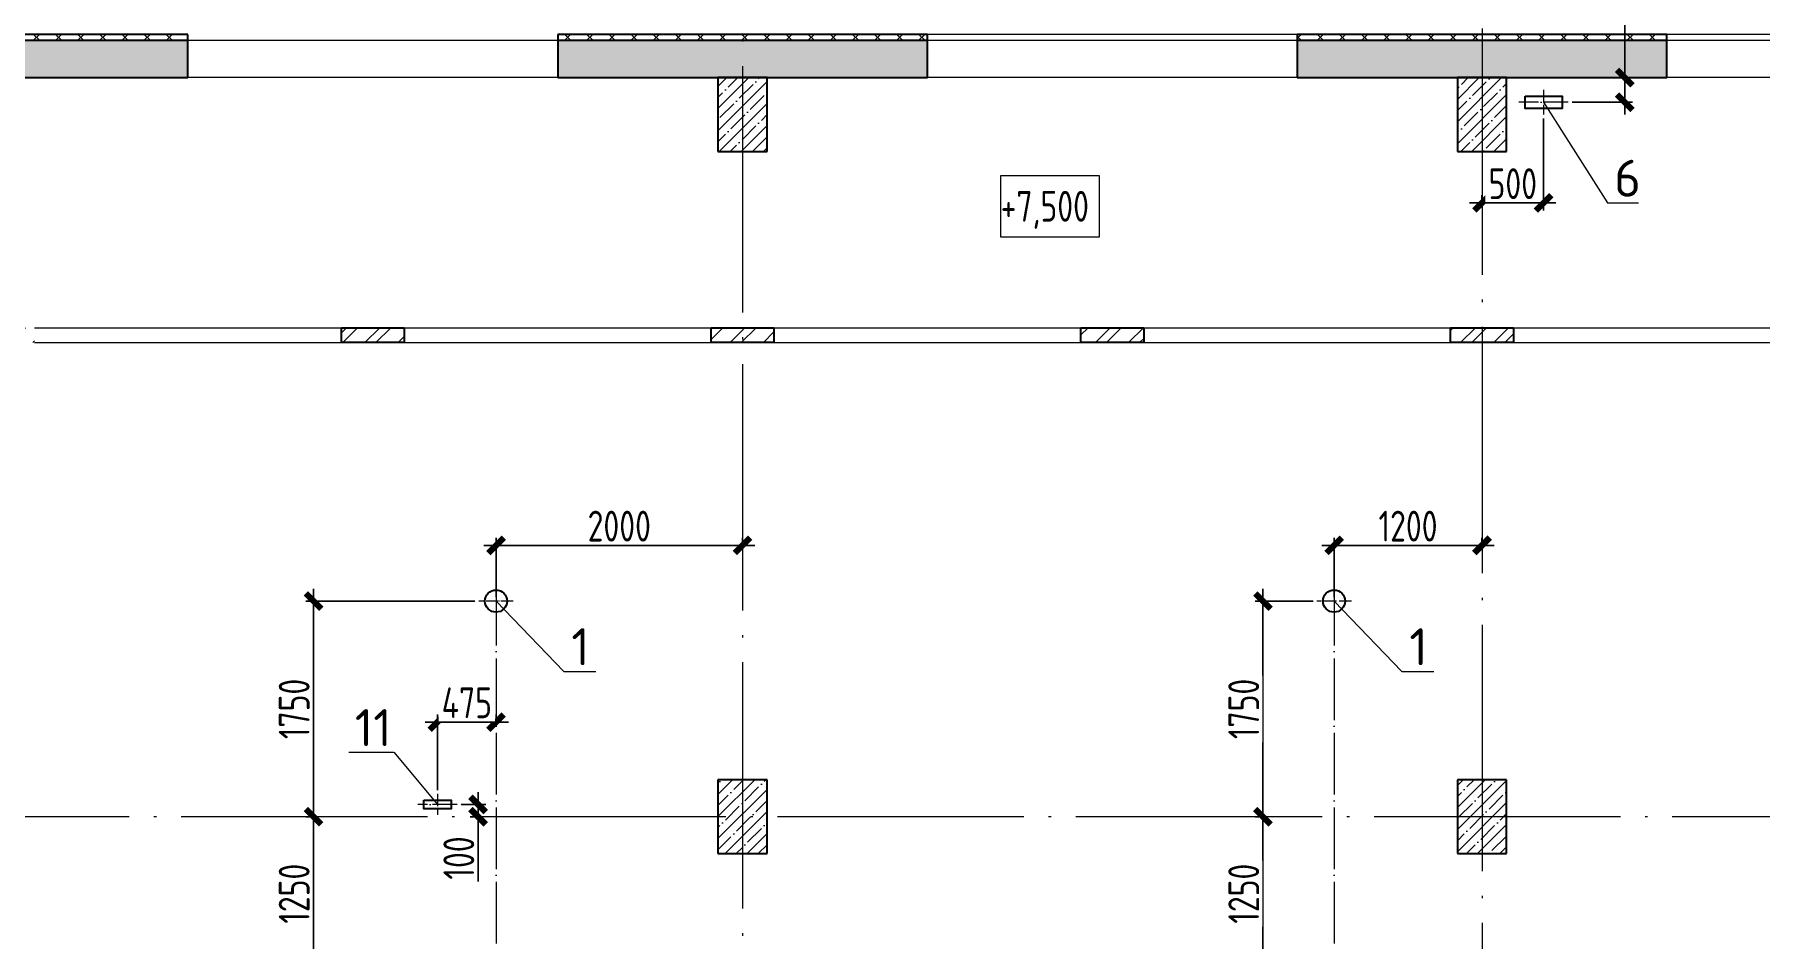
# Model space of a CAD drawing. Extents: x -965262 to 1142518, y -357520 to 71675.
# Drawn here: x 414592 to 428597, y -213598 to -206251 of the extents above; entities that cross this region are included whole.
import ezdxf

# ---------------------------------------------------------------- set-up
doc = ezdxf.new("R2010")
doc.units = 0
doc.header["$LTSCALE"] = 10
doc.linetypes.add('DOTE', pattern=[2.42, 2, -0.2, 0.02, -0.2])
doc.layers.get('0').update_dxf_attribs({"linetype": 'CONTINUOUS', "lineweight": 30})
doc.layers.get('Defpoints').update_dxf_attribs({"linetype": 'CONTINUOUS'})
doc.layers.add('DOTE', color=7, linetype='DOTE', lineweight=9)
doc.styles.add('GOST 2.304', font='isocpeur.ttf', dxfattribs={"width": 0.75, "height": 250})
doc.styles.get("Standard").update_dxf_attribs({"font": 'isocpeur.ttf', "height": 300})
doc.dimstyles.new('SPDS', dxfattribs={"dimscale": 50, "dimtxt": 2.5, "dimasz": 2.5, "dimexe": 1.25, "dimexo": 0.625, "dimtad": 1, "dimdec": 0, "dimrnd": 0.001, "dimtxsty": 'GOST 2.304', "dimblk": 'ARCHTICK', "dimblk1": 'ARCHTICK', "dimblk2": 'ARCHTICK', "dimcen": 2.5, "dimdle": 2, "dimadec": 0, "dimazin": 2, "dimtfac": 0.75, "dimtdec": 4, "dimtmove": 1, "dimatfit": 3, "dimfxl": 1, "dimtolj": 1, "dimarcsym": 0})
pattern_1 = [(45, (347794.75, -221720.88), (-89.80256, 89.80256), []), (45, (347884.56, -221720.88), (-89.80256, 89.80256), [158.75, -31.75, 0, -31.75])]
pattern_2 = [(135, (347794.75, -221720.88), (-89.80256, -89.80256), []), (225, (347794.75, -221720.88), (89.80256, -89.80256), [])]

# ---------------------------------------------------------------- blocks, each defined once
blk = doc.blocks.new('_ArchTick')
at = {"color": 0, "linetype": 'ByBlock', "lineweight": 0, "const_width": 0.4}
blk.add_lwpolyline([(-0.5, -0.5), (0.5, 0.5)], dxfattribs=at)
blk = doc.blocks.new('*D1945')
at = {"color": 0, "lineweight": -2, "ltscale": 100, "transparency": 16777216}
for p, q in [((426837, -206932), (426837, -207680)), ((426237, -207618), (426937, -207618)), ((426337, -207587), (426337, -207555))]:
    blk.add_line(p, q, dxfattribs=at)
at = {"layer": 'Defpoints', "color": 0, "lineweight": 15, "ltscale": 100, "transparency": 16777216}
blk.add_point((426837, -206901), dxfattribs=at)
at = {"color": 0, "lineweight": -2, "ltscale": 100, "transparency": 16777216, "xscale": 125, "yscale": 125, "zscale": 125, "rotation": 180}
blk.add_blockref('_ArchTick', (426337, -207618), dxfattribs=at)
at = {"color": 0, "lineweight": -2, "ltscale": 100, "transparency": 16777216, "xscale": 125, "yscale": 125, "zscale": 125}
blk.add_blockref('_ArchTick', (426837, -207618), dxfattribs=at)
at = {"color": 0, "lineweight": 15, "ltscale": 100, "transparency": 16777216, "insert": (426587, -207462), "char_height": 250, "attachment_point": 5, "style": 'GOST 2.304', "bg_fill": 3, "box_fill_scale": 1.1, "bg_fill_color": 256, "bg_fill_true_color": 13158600, "bg_fill_transparency": 0}
blk.add_mtext('\\A1;500', dxfattribs=at)
at = {"layer": 'Defpoints', "color": 0, "lineweight": 15, "ltscale": 100, "transparency": 16777216}
for p in [(426337, -207618), (426837, -207618)]:
    blk.add_point(p, dxfattribs=at)
blk = doc.blocks.new('*D1946')
at = {"color": 0, "lineweight": -2, "ltscale": 100, "transparency": 16777216}
for p, q in [((427495, -205672), (427495, -206601)), ((427495, -206501), (427495, -206901)), ((427464, -206601), (427433, -206601)), ((427068, -206801), (427558, -206801))]:
    blk.add_line(p, q, dxfattribs=at)
at = {"layer": 'Defpoints', "color": 0, "lineweight": 15, "ltscale": 100, "transparency": 16777216}
for p in [(427495, -206601), (427037, -206801), (427495, -206801)]:
    blk.add_point(p, dxfattribs=at)
at = {"color": 0, "lineweight": -2, "ltscale": 100, "transparency": 16777216, "xscale": 125, "yscale": 125, "zscale": 125}
for p, rotation in [((427495, -206601), 90), ((427495, -206801), 270)]:
    blk.add_blockref('_ArchTick', p, dxfattribs=dict(at, rotation=rotation))
at = {"color": 0, "lineweight": 15, "ltscale": 100, "transparency": 16777216, "insert": (427339, -205882), "char_height": 250, "attachment_point": 5, "rotation": 90, "style": 'GOST 2.304', "bg_fill": 3, "box_fill_scale": 1.1, "bg_fill_color": 256, "bg_fill_true_color": 13158600, "bg_fill_transparency": 0}
blk.add_mtext('\\A1;200', dxfattribs=at)
blk = doc.blocks.new('*D1933')
at = {"color": 0, "lineweight": -2, "ltscale": 100, "transparency": 16777216}
for p, q in [((416856, -210751), (416856, -212701)), ((418166, -210851), (416793, -210851)), ((416824, -212601), (416793, -212601))]:
    blk.add_line(p, q, dxfattribs=at)
at = {"layer": 'Defpoints', "color": 0, "lineweight": 15, "ltscale": 100, "transparency": 16777216}
for p in [(418197, -210851), (416856, -212601), (416856, -212601)]:
    blk.add_point(p, dxfattribs=at)
at = {"color": 0, "lineweight": -2, "ltscale": 100, "transparency": 16777216, "xscale": 125, "yscale": 125, "zscale": 125}
for p, rotation in [((416856, -210851), 90), ((416856, -212601), 270)]:
    blk.add_blockref('_ArchTick', p, dxfattribs=dict(at, rotation=rotation))
at = {"color": 0, "lineweight": 15, "ltscale": 100, "transparency": 16777216, "insert": (416699, -211726), "char_height": 250, "attachment_point": 5, "rotation": 90, "style": 'GOST 2.304', "bg_fill": 3, "box_fill_scale": 1.1, "bg_fill_color": 256, "bg_fill_true_color": 13158600, "bg_fill_transparency": 0}
blk.add_mtext('\\A1;1750', dxfattribs=at)
blk = doc.blocks.new('*D1934')
at = {"color": 0, "lineweight": -2, "ltscale": 100, "transparency": 16777216}
for p, q in [((416856, -212501), (416856, -213951)), ((416824, -212601), (416793, -212601)), ((418166, -213851), (416793, -213851))]:
    blk.add_line(p, q, dxfattribs=at)
at = {"layer": 'Defpoints', "color": 0, "lineweight": 15, "ltscale": 100, "transparency": 16777216}
for p in [(416856, -212601), (416856, -213851), (418197, -213851)]:
    blk.add_point(p, dxfattribs=at)
at = {"color": 0, "lineweight": -2, "ltscale": 100, "transparency": 16777216, "xscale": 125, "yscale": 125, "zscale": 125}
for p, rotation in [((416856, -212601), 90), ((416856, -213851), 270)]:
    blk.add_blockref('_ArchTick', p, dxfattribs=dict(at, rotation=rotation))
at = {"color": 0, "lineweight": 15, "ltscale": 100, "transparency": 16777216, "insert": (416699, -213226), "char_height": 250, "attachment_point": 5, "rotation": 90, "style": 'GOST 2.304', "bg_fill": 3, "box_fill_scale": 1.1, "bg_fill_color": 256, "bg_fill_true_color": 13158600, "bg_fill_transparency": 0}
blk.add_mtext('\\A1;1250', dxfattribs=at)
blk = doc.blocks.new('*D1938')
at = {"color": 0, "lineweight": -2, "ltscale": 100, "transparency": 16777216}
for p, q in [((424560, -210751), (424560, -212701)), ((424966, -210851), (424498, -210851)), ((424529, -212601), (424498, -212601))]:
    blk.add_line(p, q, dxfattribs=at)
at = {"layer": 'Defpoints', "color": 0, "lineweight": 15, "ltscale": 100, "transparency": 16777216}
for p in [(424997, -210851), (424560, -212601), (424560, -212601)]:
    blk.add_point(p, dxfattribs=at)
at = {"color": 0, "lineweight": -2, "ltscale": 100, "transparency": 16777216, "xscale": 125, "yscale": 125, "zscale": 125}
for p, rotation in [((424560, -210851), 90), ((424560, -212601), 270)]:
    blk.add_blockref('_ArchTick', p, dxfattribs=dict(at, rotation=rotation))
at = {"color": 0, "lineweight": 15, "ltscale": 100, "transparency": 16777216, "insert": (424404, -211726), "char_height": 250, "attachment_point": 5, "rotation": 90, "style": 'GOST 2.304', "bg_fill": 3, "box_fill_scale": 1.1, "bg_fill_color": 256, "bg_fill_true_color": 13158600, "bg_fill_transparency": 0}
blk.add_mtext('\\A1;1750', dxfattribs=at)
blk = doc.blocks.new('*D1947')
at = {"color": 0, "lineweight": -2, "ltscale": 100, "transparency": 16777216}
for p, q in [((424560, -212501), (424560, -213951)), ((424529, -212601), (424498, -212601)), ((424966, -213851), (424498, -213851))]:
    blk.add_line(p, q, dxfattribs=at)
at = {"layer": 'Defpoints', "color": 0, "lineweight": 15, "ltscale": 100, "transparency": 16777216}
for p in [(424560, -212601), (424560, -213851), (424997, -213851)]:
    blk.add_point(p, dxfattribs=at)
at = {"color": 0, "lineweight": -2, "ltscale": 100, "transparency": 16777216, "xscale": 125, "yscale": 125, "zscale": 125}
for p, rotation in [((424560, -212601), 90), ((424560, -213851), 270)]:
    blk.add_blockref('_ArchTick', p, dxfattribs=dict(at, rotation=rotation))
at = {"color": 0, "lineweight": 15, "ltscale": 100, "transparency": 16777216, "insert": (424404, -213226), "char_height": 250, "attachment_point": 5, "rotation": 90, "style": 'GOST 2.304', "bg_fill": 3, "box_fill_scale": 1.1, "bg_fill_color": 256, "bg_fill_true_color": 13158600, "bg_fill_transparency": 0}
blk.add_mtext('\\A1;1250', dxfattribs=at)
blk = doc.blocks.new('*D1940')
at = {"color": 0, "lineweight": -2, "ltscale": 100, "transparency": 16777216}
for p, q in [((418337, -210820), (418337, -210336)), ((420337, -210367), (420337, -210336)), ((418237, -210398), (420437, -210398))]:
    blk.add_line(p, q, dxfattribs=at)
at = {"layer": 'Defpoints', "color": 0, "lineweight": 15, "ltscale": 100, "transparency": 16777216}
for p in [(420337, -210398), (420337, -210398), (418337, -210851)]:
    blk.add_point(p, dxfattribs=at)
at = {"color": 0, "lineweight": -2, "ltscale": 100, "transparency": 16777216, "xscale": 125, "yscale": 125, "zscale": 125, "rotation": 180}
blk.add_blockref('_ArchTick', (418337, -210398), dxfattribs=at)
at = {"color": 0, "lineweight": -2, "ltscale": 100, "transparency": 16777216, "xscale": 125, "yscale": 125, "zscale": 125}
blk.add_blockref('_ArchTick', (420337, -210398), dxfattribs=at)
at = {"color": 0, "lineweight": 15, "ltscale": 100, "transparency": 16777216, "insert": (419337, -210242), "char_height": 250, "attachment_point": 5, "style": 'GOST 2.304', "bg_fill": 3, "box_fill_scale": 1.1, "bg_fill_color": 256, "bg_fill_true_color": 13158600, "bg_fill_transparency": 0}
blk.add_mtext('\\A1;2000', dxfattribs=at)
blk = doc.blocks.new('*D1941')
at = {"color": 0, "lineweight": -2, "ltscale": 100, "transparency": 16777216}
for p, q in [((425137, -210820), (425137, -210336)), ((426337, -210367), (426337, -210336)), ((425037, -210398), (426437, -210398))]:
    blk.add_line(p, q, dxfattribs=at)
at = {"layer": 'Defpoints', "color": 0, "lineweight": 15, "ltscale": 100, "transparency": 16777216}
for p in [(426337, -210398), (426337, -210398), (425137, -210851)]:
    blk.add_point(p, dxfattribs=at)
at = {"color": 0, "lineweight": -2, "ltscale": 100, "transparency": 16777216, "xscale": 125, "yscale": 125, "zscale": 125, "rotation": 180}
blk.add_blockref('_ArchTick', (425137, -210398), dxfattribs=at)
at = {"color": 0, "lineweight": -2, "ltscale": 100, "transparency": 16777216, "xscale": 125, "yscale": 125, "zscale": 125}
blk.add_blockref('_ArchTick', (426337, -210398), dxfattribs=at)
at = {"color": 0, "lineweight": 15, "ltscale": 100, "transparency": 16777216, "insert": (425737, -210242), "char_height": 250, "attachment_point": 5, "style": 'GOST 2.304', "bg_fill": 3, "box_fill_scale": 1.1, "bg_fill_color": 256, "bg_fill_true_color": 13158600, "bg_fill_transparency": 0}
blk.add_mtext('\\A1;1200', dxfattribs=at)
blk = doc.blocks.new('*D1950')
at = {"color": 0, "lineweight": -2, "ltscale": 100, "transparency": 16777216}
for p, q in [((418191, -212401), (418191, -212701)), ((418053, -212501), (418253, -212501)), ((418160, -212601), (418128, -212601)), ((418191, -213126), (418191, -212601))]:
    blk.add_line(p, q, dxfattribs=at)
at = {"layer": 'Defpoints', "color": 0, "lineweight": 15, "ltscale": 100, "transparency": 16777216}
for p in [(418022, -212501), (418191, -212601), (418191, -212601)]:
    blk.add_point(p, dxfattribs=at)
at = {"color": 0, "lineweight": -2, "ltscale": 100, "transparency": 16777216, "xscale": 125, "yscale": 125, "zscale": 125, "rotation": 90}
blk.add_blockref('_ArchTick', (418191, -212501), dxfattribs=at)
at = {"color": 0, "lineweight": 15, "ltscale": 100, "transparency": 16777216, "insert": (418035, -212936), "char_height": 250, "attachment_point": 5, "rotation": 90, "style": 'GOST 2.304', "bg_fill": 3, "box_fill_scale": 1.1, "bg_fill_color": 256, "bg_fill_true_color": 13158600, "bg_fill_transparency": 0}
blk.add_mtext('\\A1;100', dxfattribs=at)
at = {"color": 0, "lineweight": -2, "ltscale": 100, "transparency": 16777216, "xscale": 125, "yscale": 125, "zscale": 125, "rotation": 270}
blk.add_blockref('_ArchTick', (418191, -212601), dxfattribs=at)
blk = doc.blocks.new('*D1953')
at = {"color": 0, "lineweight": -2, "ltscale": 100, "transparency": 16777216}
for p, q in [((417762, -211833), (418437, -211833)), ((417862, -212385), (417862, -211770)), ((418337, -211801), (418337, -211770))]:
    blk.add_line(p, q, dxfattribs=at)
at = {"layer": 'Defpoints', "color": 0, "lineweight": 15, "ltscale": 100, "transparency": 16777216}
blk.add_point((417862, -212416), dxfattribs=at)
at = {"color": 0, "lineweight": -2, "ltscale": 100, "transparency": 16777216, "xscale": 125, "yscale": 125, "zscale": 125, "rotation": 180}
blk.add_blockref('_ArchTick', (417862, -211833), dxfattribs=at)
at = {"color": 0, "lineweight": -2, "ltscale": 100, "transparency": 16777216, "xscale": 125, "yscale": 125, "zscale": 125}
blk.add_blockref('_ArchTick', (418337, -211833), dxfattribs=at)
at = {"color": 0, "lineweight": 15, "ltscale": 100, "transparency": 16777216, "insert": (418100, -211676), "char_height": 250, "attachment_point": 5, "style": 'GOST 2.304', "bg_fill": 3, "box_fill_scale": 1.1, "bg_fill_color": 256, "bg_fill_true_color": 13158600, "bg_fill_transparency": 0}
blk.add_mtext('\\A1;475', dxfattribs=at)
at = {"layer": 'Defpoints', "color": 0, "lineweight": 15, "ltscale": 100, "transparency": 16777216}
blk.add_point((418337, -211833), dxfattribs=at)
blk.add_point((418337, -211833), dxfattribs=at)

msp = doc.modelspace()

# ---------------------------------------------------------------- hatches: boundary and pattern name
at = {"lineweight": 15}
h = msp.add_hatch(dxfattribs=at)
h.set_pattern_fill('ANSI37', scale=40, angle=90)
h.set_pattern_definition(pattern_2)
h.paths.add_polyline_path([(412837.4, -206250.9), (412837.4, -206300.9), (415837.4, -206300.9), (415837.4, -206250.9)])
h = msp.add_hatch(dxfattribs=at)
h.set_pattern_fill('ANSI37', scale=40, angle=90)
h.set_pattern_definition(pattern_2)
h.paths.add_polyline_path([(418837.4, -206250.9), (418837.4, -206300.9), (421837.4, -206300.9), (421837.4, -206250.9)])
h = msp.add_hatch(dxfattribs=at)
h.set_pattern_fill('ANSI37', scale=40, angle=90)
h.set_pattern_definition(pattern_2)
h.paths.add_polyline_path([(427837.4, -206300.9), (427837.4, -206250.9), (424837.4, -206250.9), (424837.4, -206300.9)])
h = msp.add_hatch(dxfattribs=at)
h.set_pattern_fill('ANSI35', scale=40)
h.set_pattern_definition([(45, (434942.45, -206431.67), (-179.6051, 179.6051), []), (45, (435122.06, -206431.67), (-179.6051, 179.6051), [317.5, -63.5, 0, -63.5])])
h.paths.add_polyline_path([(436286.4, -206300.9), (433837.4, -206300.9), (433837.4, -206600.9), (436286.4, -206600.9)])
h.paths.add_polyline_path([(409837.4, -206300.9), (406837.4, -206300.9), (406837.4, -206600.9), (409837.4, -206600.9)])
h.paths.add_polyline_path([(415837.4, -206300.9), (412837.4, -206300.9), (412837.4, -206600.9), (415837.4, -206600.9)])
h.paths.add_polyline_path([(421837.4, -206300.9), (418837.4, -206300.9), (418837.4, -206600.9), (421837.4, -206600.9)])
h.paths.add_polyline_path([(427837.4, -206300.9), (424837.4, -206300.9), (424837.4, -206600.9), (427837.4, -206600.9)])
h.paths.add_polyline_path([(436286.4, -206300.9), (430837.4, -206300.9), (430837.4, -206600.9), (436286.4, -206600.9)])
h.paths.add_polyline_path([(438337.2, -206300.9), (437486.4, -206300.9), (437486.4, -206600.9), (438337.2, -206600.9)])
h.paths.add_polyline_path([(438337.2, -230700.9), (438337.2, -230600.9), (438037.2, -230600.9), (438037.2, -230600.9), (437637.2, -230600.9), (436837.2, -230600.9), (436837.2, -230900.9), (438337.2, -230900.9)])
h.paths.add_polyline_path([(433837.2, -230600.9), (433837.2, -230950.9), (430837.2, -230950.9), (430837.2, -230600.9)])
h.paths.add_polyline_path([(427837.2, -230600.9), (426537.2, -230600.9), (426537.2, -230600.9), (426137.2, -230600.9), (424837.2, -230600.9), (424837.2, -230900.9), (427837.2, -230900.9)])
h.paths.add_polyline_path([(421837.2, -230600.9), (420537.2, -230600.9), (420537.2, -230600.9), (420137.2, -230600.9), (418837.2, -230600.9), (418837.2, -230900.9), (421837.2, -230900.9)])
h.paths.add_polyline_path([(415837.2, -230600.9), (414537.2, -230600.9), (414537.2, -230600.9), (414137.2, -230600.9), (412837.2, -230600.9), (412837.2, -230900.9), (415837.2, -230900.9)])
h.paths.add_polyline_path([(409837.2, -230600.9), (408537.2, -230600.9), (408537.2, -230600.9), (408137.2, -230600.9), (406837.2, -230600.9), (406837.2, -230900.9), (409837.2, -230900.9)])
h.paths.add_polyline_path([(403837.2, -230600.9), (403037.2, -230600.9), (403037.2, -230600.9), (402637.2, -230600.9), (402337.2, -230784.8), (402337.2, -230900.9), (403837.2, -230900.9)])
h.paths.add_polyline_path([(402637.2, -220250.9), (402337.2, -220250.9), (402337.2, -221175.9), (402637.2, -221175.9), (402637.2, -221175.9)])
h.paths.add_polyline_path([(402637.2, -217400.9), (402337.2, -217400.9), (402337.2, -219050.9), (402637.2, -219050.9)])
h.paths.add_polyline_path([(402637.2, -216200.9), (402287.2, -216200.9), (402287.2, -214550.9), (402637.2, -214550.9)])
h.paths.add_polyline_path([(402637.2, -211700.9), (402337.2, -211700.9), (402337.2, -213350.9), (402637.2, -213350.9)])
h.paths.add_polyline_path([(402637.2, -208850.9), (402337.2, -208850.9), (402337.2, -210500.9), (402637.2, -210500.9)])
h.paths.add_polyline_path([(402337.2, -216200.9), (402287.2, -216200.9), (402287.2, -214550.9), (402337.2, -214550.9)])
h.paths.add_polyline_path([(402637.2, -230600.9), (402337.2, -230784.8), (402337.2, -229100.7), (402637.2, -229100.7)])
h.paths.add_polyline_path([(402337.2, -226100.7), (402337.2, -224175.9), (402637.2, -224175.9), (402637.2, -226100.7)])
h.paths.add_polyline_path([(402337.2, -207650.9), (402337.2, -206300.9), (403837.4, -206300.9), (403837.4, -206600.9), (402637.2, -206601.7), (402637.2, -207650.9)])
h.paths.add_polyline_path([(430837.2, -230900.9), (433837.2, -230900.9), (433837.2, -230950.9), (430837.2, -230950.9)])
h = msp.add_hatch(dxfattribs=at)
h.set_pattern_fill('ANSI32', scale=20)
h.set_pattern_definition([(45, (1148980.3, -224380.66), (-134.70384, 134.70384), []), (45, (1149070.1, -224380.66), (-134.70384, 134.70384), [])])
h.paths.add_polyline_path([(408537.2, -220390.9), (407136.8, -220390.9), (407136.8, -220260.9), (407016.8, -220260.9), (407016.8, -220390.9), (402637.2, -220390.9), (402637.2, -220510.9), (408287.2, -220510.9), (408287.2, -220770.9), (408537.2, -220770.9)], flags=17)
h.paths.add_polyline_path([(408537.2, -220390.9), (407137.2, -220390.9), (407137.2, -220260.9), (407017.2, -220260.9), (407017.2, -220390.9), (402637.2, -220390.9), (402637.2, -220510.9), (408287.2, -220510.9), (408287.2, -220770.9), (408537.2, -220770.9)], flags=16)
h.paths.add_polyline_path([(429527.2, -217000.9), (429397.2, -217000.9), (429397.2, -217130.9), (429527.2, -217130.9)], flags=17)
h.paths.add_polyline_path([(429527.2, -217000.9), (429397.2, -217000.9), (429397.2, -217130.9), (429527.2, -217130.9)], flags=16)
h.paths.add_polyline_path([(433857.2, -228080.9), (433737.2, -228080.9), (433737.2, -228370.9), (433857.2, -228370.9)], flags=17)
h.paths.add_polyline_path([(403037.2, -212420.8), (403037.2, -212300.9), (405586.8, -212300.9), (405586.8, -212420.9), (405456.8, -212420.9), (405456.8, -213470.8), (405336.8, -213470.8), (405336.8, -212420.9), (403037.2, -212420.9)])
h.paths.add_polyline_path([(407016.8, -212550.9), (407016.8, -212420.9), (406496.8, -212420.9), (406496.8, -212300.9), (407016.8, -212300.9), (407016.8, -208500.9), (407136.8, -208503.5), (407136.8, -208630.9), (407266.8, -208630.9), (407266.8, -208750.9), (407136.8, -208750.9), (407136.8, -212550.9), (407016.8, -212550.9)])
h.paths.add_polyline_path([(407016.8, -213470.8), (407016.8, -213090.9), (407136.8, -213090.9), (407136.8, -213470.8)])
h.paths.add_polyline_path([(407016.8, -214760.7), (407016.8, -214380.8), (407136.8, -214380.8), (407136.8, -214760.7), (407016.8, -214760.7)])
h.paths.add_polyline_path([(402637.2, -215550.9), (402637.2, -215430.9), (405336.8, -215430.9), (405336.8, -214380.8), (405456.8, -214380.8), (405456.8, -215430.7), (405586.8, -215430.9), (405586.8, -215550.8), (402637.2, -215550.8)])
h.paths.add_polyline_path([(407016.8, -215680.8), (407016.8, -215550.8), (406497.1, -215550.8), (406497.1, -215430.9), (407016.8, -215430.9), (407016.8, -215300.7), (407136.8, -215300.7), (407136.8, -215680.8), (407016.8, -215680.8)])
h.paths.add_polyline_path([(406886.8, -218160.7), (406886.8, -217780.7), (407136.8, -217780.7), (407136.8, -218160.7)])
h.paths.add_polyline_path([(402637.2, -220510.9), (402637.2, -220390.9), (407017.7, -220390.9), (407017.7, -220260.9), (407136.8, -220260.6), (407137.7, -220390.9), (408537.2, -220390.9), (408537.2, -220770.9), (408287.2, -220770.9), (408287.2, -220510.9), (402637.2, -220510.9)])
h.paths.add_polyline_path([(403036.8, -224500.9), (403037.2, -224380.9), (408137.2, -224380.9), (408137.2, -224500.9), (403037.2, -224500.9)])
h.paths.add_polyline_path([(408287.2, -224300.9), (408287.2, -223780.9), (408537.2, -223780.9), (408537.2, -224300.9)])
h.paths.add_polyline_path([(407016.8, -207300.9), (407016.8, -206600.9), (407136.8, -206600.9), (407136.8, -207300.9)])
h.paths.add_polyline_path([(408176.8, -208750.9), (408176.8, -208630.9), (408592.3, -208630.9), (408592.3, -208750.9)])
h.paths.add_polyline_path([(411082.3, -208750.9), (411082.3, -208630.9), (411589.7, -208630.9), (411592.2, -208750.9)])
h.paths.add_polyline_path([(414082.3, -208750.9), (414082.3, -208630.9), (414592.2, -208630.9), (414592.2, -208750.9)])
h.paths.add_polyline_path([(417082.3, -208750.9), (417082.3, -208630.9), (417592.2, -208630.9), (417592.2, -208750.9)])
h.paths.add_polyline_path([(420082.3, -208750.9), (420082.3, -208630.9), (420592.2, -208630.9), (420592.2, -208750.9)])
h.paths.add_polyline_path([(423082.3, -208750.9), (423082.3, -208630.9), (423592.2, -208630.9), (423592.2, -208750.9)])
h.paths.add_polyline_path([(426082.3, -208750.9), (426082.3, -208630.9), (426592.2, -208630.9), (426592.2, -208750.9)])
h.paths.add_polyline_path([(429147.2, -208750.9), (429147.2, -208630.9), (429527.2, -208630.9), (429527.2, -208750.9), (429397.2, -208750.9), (429397.2, -209010.9), (429277.2, -209010.9), (429277.2, -208750.9)])
h.paths.add_polyline_path([(432082.3, -208750.9), (432082.3, -208630.9), (432592.2, -208630.9), (432592.2, -208750.9)])
h.paths.add_polyline_path([(435147.2, -208750.9), (435147.2, -208630.9), (438337.2, -208630.9), (438337.2, -208750.9)])
h.paths.add_polyline_path([(429277.2, -211505.9), (429277.2, -211125.9), (429527.2, -211125.9), (429527.2, -211505.9)])
h.paths.add_polyline_path([(429277.2, -214000.9), (429277.2, -213620.9), (429527.2, -213620.9), (429527.2, -214000.9)])
h.paths.add_polyline_path([(429277.2, -217380.9), (429277.2, -217000.9), (429527.2, -217000.9), (429527.2, -217250.9), (429397.2, -217250.9), (429397.2, -217380.9)])
h.paths.add_polyline_path([(430577.2, -217250.9), (430577.2, -217130.9), (430957.2, -217130.9), (430957.2, -217250.9)])
h.paths.add_polyline_path([(432007.2, -217250.9), (432007.2, -217130.9), (432257.2, -217130.9), (432257.2, -218300.9), (432137.2, -218300.9), (432137.2, -217250.9)])
h.paths.add_polyline_path([(432537.2, -218900.9), (432537.2, -218780.9), (437637.2, -218780.9), (437637.2, -218900.9)])
h.paths.add_polyline_path([(438037.2, -218900.9), (438037.2, -218780.9), (438337.2, -218780.9), (438337.2, -218900.9)])
h.paths.add_polyline_path([(432007.2, -222240.9), (432007.2, -222120.9), (432137.2, -222120.9), (432137.2, -220965.9), (432257.2, -220965.9), (432257.2, -222120.9), (438337.2, -222120.9), (438337.2, -222240.9)])
h.paths.add_polyline_path([(432137.2, -220055.9), (432137.2, -218900.9), (432257.2, -218900.9), (432257.2, -220055.9)])
h.paths.add_polyline_path([(429277.2, -219875.9), (429277.2, -219495.9), (429527.2, -219495.9), (429527.2, -219875.9)])
h.paths.add_polyline_path([(429277.2, -222240.9), (429277.2, -221990.9), (429397.2, -221990.9), (429397.2, -222120.9), (431097.2, -222120.9), (431097.2, -222240.9)])
h.paths.add_polyline_path([(438037.2, -224420.9), (438037.3, -224300.9), (438337.2, -224300.9), (438337.2, -224420.9), (438037.2, -224420.9)])
h.paths.add_polyline_path([(438037.2, -224900.9), (438037.2, -224780.9), (438337.2, -224780.9), (438337.3, -224900.9), (438037.3, -224900.9)])
h.paths.add_polyline_path([(433737.2, -228370.9), (433737.2, -225060.9), (436437.2, -225060.9), (436437.2, -226280.9), (438337.2, -226280.9), (438337.2, -226400.9), (436317.2, -226400.9), (436317.2, -225180.9), (433857.2, -225180.9), (433857.2, -228370.9)])
h.paths.add_polyline_path([(431756.8, -229530.9), (431756.8, -229410.9), (433737.2, -229410.9), (433737.2, -229280.9), (433857.2, -229280.9), (433857.2, -229530.9), (431756.8, -229530.9)])
h.paths.add_polyline_path([(431636.8, -230600.9), (431636.8, -229790.9), (431756.8, -229790.9), (431756.8, -230600.9)])
h.paths.add_polyline_path([(407017.7, -220390.9), (407017.2, -220390.9), (407017.2, -220260.9), (407017.7, -220260.9)], flags=16)
h.paths.add_polyline_path([(407137.7, -220390.9), (407137.2, -220390.9), (407137.2, -220260.9), (407137.7, -220260.9)], flags=16)
h.paths.add_polyline_path([(433857.2, -228080.9), (433737.2, -228080.9), (433737.2, -228070.9), (433857.2, -228070.9)], flags=17)
h = msp.add_hatch(dxfattribs=at)
h.set_pattern_fill('ANSI35', scale=20, style=0)
h.set_pattern_definition(pattern_1)
h.paths.add_polyline_path([(420537.2, -206600.9), (420137.2, -206600.9), (420137.2, -207200.9), (420537.2, -207200.9)])
h = msp.add_hatch(dxfattribs=at)
h.set_pattern_fill('ANSI35', scale=20, style=0)
h.set_pattern_definition(pattern_1)
h.paths.add_polyline_path([(426537.2, -206600.9), (426137.2, -206600.9), (426137.2, -207200.9), (426537.2, -207200.9)])
h = msp.add_hatch(dxfattribs=at)
h.set_pattern_fill('ANSI35', scale=20, style=0)
h.set_pattern_definition(pattern_1)
h.paths.add_polyline_path([(420537.2, -212300.9), (420137.2, -212300.9), (420137.2, -212900.9), (420537.2, -212900.9)])
h = msp.add_hatch(dxfattribs=at)
h.set_pattern_fill('ANSI35', scale=20, style=0)
h.set_pattern_definition(pattern_1)
h.paths.add_polyline_path([(426537.2, -212300.9), (426137.2, -212300.9), (426137.2, -212900.9), (426537.2, -212900.9)])

# ---------------------------------------------------------------- linework, layer by layer
at = {"color": 7}
for p, q in [((415837.4, -206250.9, 11223.1), (412837.4, -206250.9, 11223.1)), ((415837.4, -206600.9, 11223.1), (415837.4, -206250.9, 11223.1)), ((418837.4, -206250.9, 11223.1), (418837.4, -206600.9, 11223.1)), ((421837.4, -206250.9, 11223.1), (418837.4, -206250.9, 11223.1)), ((421837.4, -206600.9, 11223.1), (421837.4, -206250.9, 11223.1)), ((424837.4, -206250.9, 11223.1), (424837.4, -206600.9, 11223.1)), ((427837.4, -206250.9, 11223.1), (424837.4, -206250.9, 11223.1)), ((427837.4, -206600.9, 11223.1), (427837.4, -206250.9, 11223.1)), ((415837.4, -206300.9, 11223.1), (412837.4, -206300.9, 11223.1)), ((421837.4, -206300.9, 11223.1), (418837.4, -206300.9, 11223.1)), ((427837.4, -206300.9, 11223.1), (424837.4, -206300.9, 11223.1)), ((412837.4, -206600.9, 11223.1), (415837.4, -206600.9, 11223.1)), ((418837.4, -206600.9, 11223.1), (421837.4, -206600.9, 11223.1)), ((420537.2, -206600.9, 11253.1), (420137.2, -206600.9, 11253.1)), ((424837.4, -206600.9, 11223.1), (427837.4, -206600.9, 11223.1)), ((417082.3, -208750.9, 11253.1), (417082.3, -208630.9, 11253.1)), ((417082.3, -208630.9, 11253.1), (417592.2, -208630.9, 11253.1)), ((417592.2, -208630.9, 11253.1), (417592.2, -208750.9, 11253.1)), ((420082.3, -208750.9, 11253.1), (420082.3, -208630.9, 11253.1)), ((420082.3, -208630.9, 11253.1), (420592.2, -208630.9, 11253.1)), ((420592.2, -208630.9, 11253.1), (420592.2, -208750.9, 11253.1)), ((423082.3, -208630.9, 11253.1), (423592.2, -208630.9, 11253.1)), ((423082.3, -208750.9, 11253.1), (423082.3, -208630.9, 11253.1)), ((423592.2, -208630.9, 11253.1), (423592.2, -208750.9, 11253.1)), ((426082.3, -208630.9, 11253.1), (426592.2, -208630.9, 11253.1)), ((426082.3, -208750.9, 11253.1), (426082.3, -208630.9, 11253.1)), ((426592.2, -208630.9, 11253.1), (426592.2, -208750.9, 11253.1)), ((417082.3, -208750.9, 11253.1), (417082.3, -208750.9, 11253.1)), ((417592.2, -208750.9, 11253.1), (417082.3, -208750.9, 11253.1)), ((420592.2, -208750.9, 11253.1), (420082.3, -208750.9, 11253.1)), ((420082.3, -208750.9, 11253.1), (420082.3, -208750.9, 11253.1)), ((423082.3, -208750.9, 11253.1), (423082.3, -208750.9, 11253.1)), ((423592.2, -208750.9, 11253.1), (423082.3, -208750.9, 11253.1)), ((426082.3, -208750.9, 11253.1), (426082.3, -208750.9, 11253.1)), ((426592.2, -208750.9, 11253.1), (426082.3, -208750.9, 11253.1))]:
    msp.add_line(p, q, dxfattribs=at)
at = {"color": 7, "lineweight": 15}
for p, q in [((424837.4, -206250.9, 11223.1), (421837.4, -206250.9, 11223.1)), ((430837.4, -206250.9, 11223.1), (427837.4, -206250.9, 11223.1)), ((418837.4, -206300.9, 11223.1), (415837.4, -206300.9, 11223.1)), ((424837.4, -206300.9, 11223.1), (421837.4, -206300.9, 11223.1)), ((430837.4, -206300.9, 11223.1), (427837.4, -206300.9, 11223.1)), ((418837.4, -206600.9, 11223.1), (415837.4, -206600.9, 11223.1)), ((424837.4, -206600.9, 11223.1), (421837.4, -206600.9, 11223.1)), ((428596.8, -206600.9, 11253.1), (426536.8, -206600.9, 11253.1)), ((430837.4, -206600.9, 11223.1), (427837.4, -206600.9, 11223.1)), ((422431.9, -207396.5, 14512.9), (423231.9, -207396.5, 14512.9)), ((422431.9, -207896.5, 14512.9), (422431.9, -207396.5, 14512.9)), ((423231.9, -207396.5, 14512.9), (423231.9, -207896.5, 14512.9)), ((423231.9, -207896.5, 14512.9), (422431.9, -207896.5, 14512.9)), ((414592.2, -208630.9, 11253.1), (417082.3, -208630.9, 11253.1)), ((417592.2, -208630.9, 11253.1), (420082.3, -208630.9, 11253.1)), ((420592.2, -208630.9, 11253.1), (423082.3, -208630.9, 11253.1)), ((423592.2, -208630.9, 11253.1), (426082.3, -208630.9, 11253.1)), ((426592.2, -208630.9, 11253.1), (429147.2, -208630.9, 11253.1)), ((414592.2, -208750.9, 11253.1), (417082.3, -208750.9, 11253.1)), ((417592.2, -208750.9, 11253.1), (420082.3, -208750.9, 11253.1)), ((420592.2, -208750.9, 11253.1), (423082.3, -208750.9, 11253.1)), ((423592.2, -208750.9, 11253.1), (426082.3, -208750.9, 11253.1)), ((426592.2, -208750.9, 11253.1), (429147.2, -208750.9, 11253.1))]:
    msp.add_line(p, q, dxfattribs=at)
at = {"color": 7, "lineweight": 30}
for p, q in [((420137.2, -206600.9, 11253.1), (420137.2, -207200.9, 11253.1)), ((420537.2, -207200.9, 11253.1), (420537.2, -206600.9, 11253.1)), ((426137.2, -206600.9, 11253.1), (426137.2, -207200.9, 11253.1)), ((426537.2, -206600.9, 11253.1), (426137.2, -206600.9, 11253.1)), ((426537.2, -207200.9, 11253.1), (426537.2, -206600.9, 11253.1)), ((420137.2, -207200.9, 11253.1), (420537.2, -207200.9, 11253.1)), ((426137.2, -207200.9, 11253.1), (426537.2, -207200.9, 11253.1)), ((420137.2, -212300.9, 11253.1), (420137.2, -212900.9, 11253.1)), ((420537.2, -212300.9, 11253.1), (420137.2, -212300.9, 11253.1)), ((420537.2, -212900.9, 11253.1), (420537.2, -212300.9, 11253.1)), ((426137.2, -212300.9, 11253.1), (426137.2, -212900.9, 11253.1)), ((426537.2, -212300.9, 11253.1), (426137.2, -212300.9, 11253.1)), ((426537.2, -212900.9, 11253.1), (426537.2, -212300.9, 11253.1)), ((420137.2, -212900.9, 11253.1), (420537.2, -212900.9, 11253.1)), ((426137.2, -212900.9, 11253.1), (426537.2, -212900.9, 11253.1))]:
    msp.add_line(p, q, dxfattribs=at)
at = {"color": 7, "lineweight": 0}
msp.add_line((426012.2, -206600.9, 11253.1), (426212.2, -206600.9, 11253.1), dxfattribs=at)
at = {"color": 5, "ltscale": 100, "elevation": 9801.8}
msp.add_lwpolyline([(426687.2, -206750.9), (426987.2, -206750.9), (426987.2, -206850.9), (426687.2, -206850.9)], close=True, dxfattribs=at)
at = {"lineweight": 15, "ltscale": 100, "extrusion": (0, 1, 0)}
for points, elevation in [([(-427356.4, 0), (-427607.3, 0)], -207617.9), ([(-418886, 9801.8), (-419147, 9801.8)], -211421.1), ([(-425686, 9801.8), (-425947, 9801.8)], -211421.1)]:
    msp.add_lwpolyline(points, dxfattribs=dict(at, elevation=elevation))
at = {"color": 5, "ltscale": 100}
for centre in [(418337.2, -210850.9, 9801.8), (425137.2, -210850.9, 9801.8)]:
    msp.add_circle(centre, 90, dxfattribs=at)
at = {"layer": 'DOTE', "color": 7, "ltscale": 100, "extrusion": (0, -1, 0)}
for p, q in [((426337.2, -201363.1, 9801.8), (426337.2, -232551.2, 9801.8)), ((420337.2, -201667.3, 9801.8), (420337.2, -232551.2, 9801.8))]:
    msp.add_line(p, q, dxfattribs=at)
at = {"layer": 'DOTE', "color": 7, "ltscale": 100}
for p, q in [((439560.9, -206600.9, 9801.8), (400589, -206600.9, 9801.8)), ((439560.9, -212600.9, 9801.8), (400589, -212600.9, 9801.8))]:
    msp.add_line(p, q, dxfattribs=at)

# ---------------------------------------------------------------- texts
at = {"color": 7, "lineweight": 0, "style": 'GOST 2.304', "width": 0.75}
msp.add_text('+7,500', height=250, dxfattribs=at).set_placement((422431.5, -207770.5, 14512.9))
at = {"lineweight": 15, "ltscale": 100, "char_height": 300, "width": 815.97, "attachment_point": 1}
for s, insert in [('6', (427409.8, -207267.9, 9801.8)), ('1', (418947.5, -211071.1, 9801.8)), ('1', (425747.5, -211071.1, 9801.8))]:
    msp.add_mtext(s, dxfattribs=dict(at, insert=insert))

# ---------------------------------------------------------------- next in the draw order: dimensions: what is measured, and where the dimension line sits
at = {"lineweight": 15, "ltscale": 100}
dim = msp.add_linear_dim(base=(427495, -206800.9, 9801.8), p1=(427495, -206600.9, 9801.8), p2=(427037.2, -206800.9, 9801.8), angle=90, dimstyle='SPDS', override={"dimfxl": 1.25, "dimtfill": 1, "dimtfillclr": 256}, dxfattribs=at)
dim.commit()
dim.dimension.update_dxf_attribs({"geometry": '*D1946', "text_midpoint": (427495, -205881.6, 9801.8), "dimtype": 160})
dim = msp.add_linear_dim(base=(426837.2, -207617.9, 9801.8), p1=(426337.2, -207617.9, 9801.8), p2=(426837.2, -206900.9, 9801.8), dimstyle='SPDS', override={"dimfxl": 1.25, "dimtfill": 1, "dimtfillclr": 256}, dxfattribs=at)
dim.commit()
dim.dimension.update_dxf_attribs({"geometry": '*D1945', "text_midpoint": (426587.2, -207461.6, 9801.8)})
for base, p1, p2, picture, middle in [((416855.5, -212600.9, 9801.8), (418197.2, -210850.9, 9801.8), (416855.5, -212600.9, 9801.8), '*D1933', (416699.3, -211725.9, 9801.8)), ((424560.2, -212600.9, 9801.8), (424997.2, -210850.9, 9801.8), (424560.2, -212600.9, 9801.8), '*D1938', (424403.9, -211725.9, 9801.8))]:
    dim = msp.add_linear_dim(base=base, p1=p1, p2=p2, angle=90, dimstyle='SPDS', override={"dimfxl": 1.25, "dimtfill": 1, "dimtfillclr": 256}, dxfattribs=at)
    dim.commit()
    dim.dimension.update_dxf_attribs({"geometry": picture, "text_midpoint": middle})

# ---------------------------------------------------------------- next in the draw order: linework, layer by layer
msp.add_line((426837.2, -206800.9, 9801.8), (427356.4, -207617.9), dxfattribs=at)
at = {"lineweight": 15, "ltscale": 100, "extrusion": (0, 1, 0), "elevation": -212077.5}
msp.add_lwpolyline([(-417141.6, 0), (-417506.1, 9801.8)], dxfattribs=at)
at = {"layer": 'DOTE', "color": 7, "ltscale": 5}
msp.add_line((426837.2, -206700.9, 9801.8), (426837.2, -206900.9, 9801.8), dxfattribs=at)
at = {"layer": 'DOTE', "color": 7, "ltscale": 10}
msp.add_line((427037.2, -206800.9, 9801.8), (426637.2, -206800.9, 9801.8), dxfattribs=at)

# ---------------------------------------------------------------- next in the draw order: texts
at = {"lineweight": 15, "ltscale": 100, "insert": (417190.6, -211727.5, 9801.8), "char_height": 300, "width": 815.97, "attachment_point": 1}
msp.add_mtext('11', dxfattribs=at)

# ---------------------------------------------------------------- next in the draw order: dimensions: what is measured, and where the dimension line sits
at = {"lineweight": 15, "ltscale": 100}
for base, p1, p2, picture, middle in [((420337.2, -210398.2, 9801.8), (418337.2, -210850.9, 9801.8), (420337.2, -210398.2, 9801.8), '*D1940', (419337.2, -210242, 9801.8)), ((426337.2, -210398.2, 9801.8), (425137.2, -210850.9, 9801.8), (426337.2, -210398.2, 9801.8), '*D1941', (425737.2, -210242, 9801.8))]:
    dim = msp.add_linear_dim(base=base, p1=p1, p2=p2, dimstyle='SPDS', override={"dimfxl": 1.25, "dimtfill": 1, "dimtfillclr": 256}, dxfattribs=at)
    dim.commit()
    dim.dimension.update_dxf_attribs({"geometry": picture, "text_midpoint": middle})
for base, p1, p2, picture, middle in [((416855.5, -213850.9, 9801.8), (416855.5, -212600.9, 9801.8), (418197.2, -213850.9, 9801.8), '*D1934', (416699.3, -213225.9, 9801.8)), ((424560.2, -213850.9, 9801.8), (424560.2, -212600.9, 9801.8), (424997.2, -213850.9, 9801.8), '*D1947', (424403.9, -213225.9, 9801.8))]:
    dim = msp.add_linear_dim(base=base, p1=p1, p2=p2, angle=90, dimstyle='SPDS', override={"dimfxl": 1.25, "dimtfill": 1, "dimtfillclr": 256}, dxfattribs=at)
    dim.commit()
    dim.dimension.update_dxf_attribs({"geometry": picture, "text_midpoint": middle})

# ---------------------------------------------------------------- next in the draw order: linework, layer by layer
for p, q in [((418337.2, -210850.9, 9801.8), (418886, -211421.1, 9801.8)), ((425137.2, -210850.9, 9801.8), (425686, -211421.1, 9801.8))]:
    msp.add_line(p, q, dxfattribs=at)
at = {"color": 5, "ltscale": 100, "elevation": 9801.8}
msp.add_lwpolyline([(417752.2, -212465.9), (417972.2, -212465.9), (417972.2, -212535.9), (417752.2, -212535.9)], close=True, dxfattribs=at)
at = {"layer": 'DOTE', "color": 7, "ltscale": 25}
msp.add_line((425137.2, -210710.9, 9801.8), (425137.2, -219990.9, 9801.8), dxfattribs=at)
at = {"layer": 'DOTE', "color": 7, "ltscale": 5}
for p, q in [((418477.2, -210850.9, 9801.8), (418197.2, -210850.9, 9801.8)), ((425277.2, -210850.9, 9801.8), (424997.2, -210850.9, 9801.8))]:
    msp.add_line(p, q, dxfattribs=at)

# ---------------------------------------------------------------- next in the draw order: dimensions: what is measured, and where the dimension line sits
at = {"lineweight": 15, "ltscale": 100}
dim = msp.add_linear_dim(base=(418190.8, -212600.9, 9801.8), p1=(418022.2, -212500.9, 9801.8), p2=(418190.8, -212600.9, 9801.8), angle=90, dimstyle='SPDS', override={"dimfxl": 1.25, "dimtfill": 1, "dimtfillclr": 256}, dxfattribs=at)
dim.commit()
dim.dimension.update_dxf_attribs({"geometry": '*D1950', "text_midpoint": (418190.8, -212935.9, 9801.8), "dimtype": 160})

# ---------------------------------------------------------------- next in the draw order: linework, layer by layer
msp.add_line((417506.6, -212077.5, 9815.1), (417862.2, -212500.9, 9801.8), dxfattribs=at)
at = {"layer": 'DOTE', "color": 7, "ltscale": 25}
msp.add_line((418337.2, -210710.9, 9801.8), (418337.2, -219990.9, 9801.8), dxfattribs=at)
at = {"layer": 'DOTE', "color": 7, "ltscale": 10}
msp.add_line((418022.2, -212500.9, 9801.8), (417702.2, -212500.9, 9801.8), dxfattribs=at)

# ---------------------------------------------------------------- next in the draw order: dimensions: what is measured, and where the dimension line sits
at = {"lineweight": 15, "ltscale": 100}
dim = msp.add_linear_dim(base=(418337.2, -211832.6, 9801.8), p1=(417862.2, -212415.9, 9801.8), p2=(418337.2, -211832.6, 9801.8), dimstyle='SPDS', override={"dimfxl": 1.25, "dimtfill": 1, "dimtfillclr": 256}, dxfattribs=at)
dim.commit()
dim.dimension.update_dxf_attribs({"geometry": '*D1953', "text_midpoint": (418099.7, -211676.4, 9801.8)})

# ---------------------------------------------------------------- next in the draw order: linework, layer by layer
at = {"layer": 'DOTE', "color": 7, "ltscale": 5}
msp.add_line((417862.2, -212415.9, 9801.8), (417862.2, -212585.9, 9801.8), dxfattribs=at)

doc.saveas('drawing.dxf')
